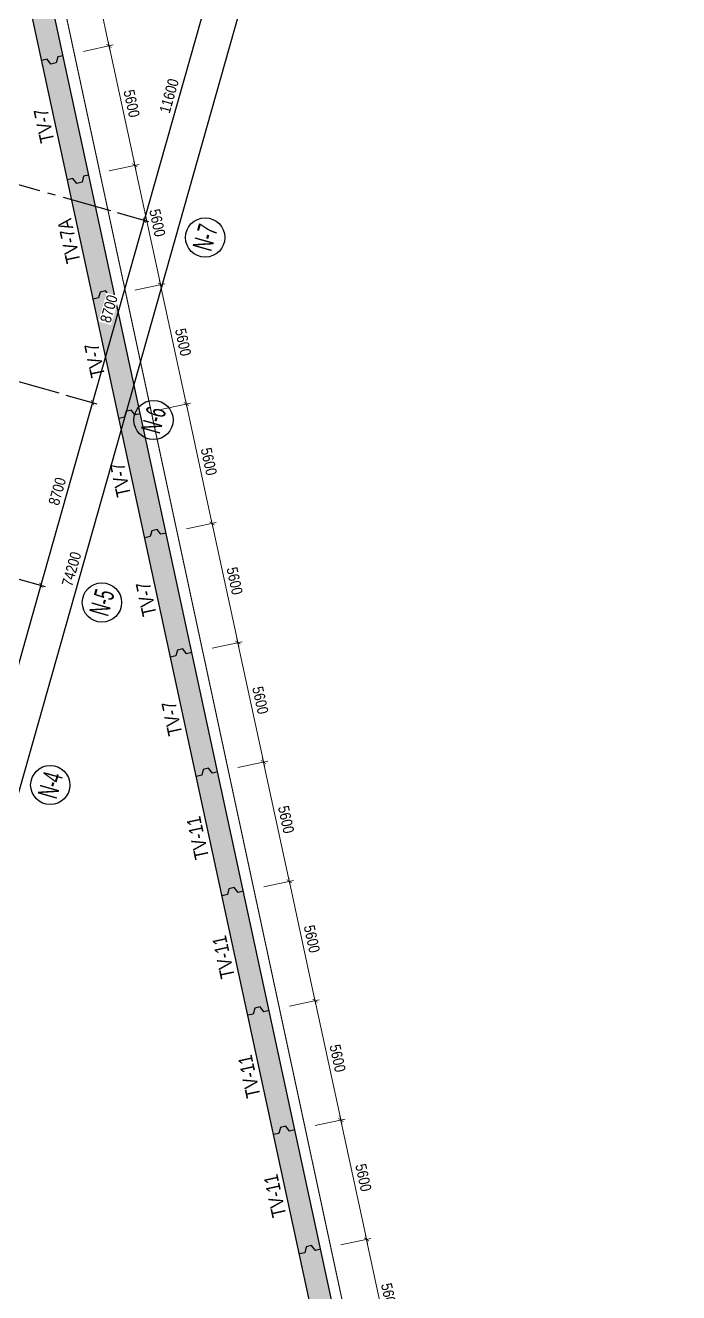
# Model space of a CAD drawing. Header units: millimetres. Extents: x 489377 to 1074388, y -818569 to -310551.
# Drawn here: x 602910 to 632844, y -726700 to -668570 of the extents above; entities that cross this region are included whole.
import ezdxf
from ezdxf.enums import TextEntityAlignment as Align

# ---------------------------------------------------------------- set-up
doc = ezdxf.new("R2010")
doc.units = ezdxf.units.MM
doc.header["$LTSCALE"] = 100
doc.header["$PDMODE"] = 32
doc.header["$PDSIZE"] = 2.5
for name, pattern in [('CENTER2', [1.125, 0.75, -0.125, 0.125, -0.125]), ('DASHDOT', [1, 0.5, -0.25, 0, -0.25]), ('DASHED', [4.5, 3, -1.5])]:
    doc.linetypes.add(name, pattern=pattern)
for name, color, linetype in [('A-GRID-SYM', 50, 'Continuous'), ('ccu11-Dim', 8, 'Continuous'), ('ccu11-Khuat', 9, 'DASHED'), ('ccu12-Hatch', 250, 'Continuous'), ('ccu12-Truc', 13, 'CENTER2'), ('KC-Betong', 6, 'Continuous'), ('Xref_ST_MBDV Cot vach 30.7.2022$0$Xref_ST_MBDV Cot vach 30.7.2022|Xref_ST_MBDV Cot vach 30.7.2022|Xref_ST_MBDV Cot vach 30.7.2022|Xref_ST_MBDV Cot vach 30.7.2022|A-CORE-OTLN', 2, 'Continuous'), ('Xref_ST_MBDV Cot vach 30.7.2022$0$Xref_ST_MBDV Cot vach 30.7.2022|Xref_ST_MBDV Cot vach 30.7.2022|Xref_ST_MBDV Cot vach 30.7.2022|Xref_ST_MBDV Cot vach 30.7.2022|ccu12-Thay', 7, 'Continuous')]:
    doc.layers.add(name, color=color, linetype=linetype)
doc.layers.add('ccu12-Tencaukien', color=9, linetype='Continuous', lineweight=15)
doc.styles.add('Arial', font='arial_0.ttf', dxfattribs={"width": 0.7})
doc.styles.add('Arial Narrow', font='ARIALN.TTF')
doc.styles.add('HBA-Text', font='GOTHIC.TTF')
doc.dimstyles.new('ccu12-200', dxfattribs={"dimscale": 200, "dimtxt": 2.5, "dimasz": 1, "dimexe": 1, "dimexo": 2, "dimgap": 1, "dimtad": 1, "dimdec": 0, "dimdsep": 46, "dimtxsty": 'Arial Narrow', "dimblk": 'ARCHTICK', "dimcen": -1, "dimdle": 1, "dimclrd": 256, "dimclre": 256, "dimclrt": 3, "dimadec": 0, "dimazin": 2, "dimtfac": 0.1, "dimtdec": 0, "dimtmove": 0, "dimatfit": 1, "dimldrblk": 'ARCHTICK', "dimfxl": 0, "dimtvp": 0.833333, "dimtolj": 1, "dimtzin": 12, "dimarcsym": 0})

# ---------------------------------------------------------------- blocks, each defined once
blk = doc.blocks.new('_ARCHTICK')
at = {"color": 0, "linetype": 'ByBlock', "const_width": 0.15}
blk.add_lwpolyline([(-0.5, -0.5), (0.5, 0.5)], dxfattribs=at)
blk = doc.blocks.new('*D253')
at = {"layer": 'ccu11-Dim', "lineweight": -2, "ltscale": 0.5, "transparency": 16777216}
for p, q in [((-9003, 81744), (-7634, 82039)), ((-6607, 76327), (-7872, 82192)), ((-7823, 76270), (-6454, 76565))]:
    blk.add_line(p, q, dxfattribs=at)
at = {"layer": 'Defpoints', "color": 0, "ltscale": 0.5, "transparency": 16777216}
for p in [(-7830, 81997), (-9394, 81660), (-8214, 76185)]:
    blk.add_point(p, dxfattribs=at)
at = {"layer": 'ccu11-Dim', "lineweight": -2, "ltscale": 0.5, "transparency": 16777216, "xscale": 200, "yscale": 200, "zscale": 200}
for p, rotation in [((-7830, 81997), 102.1642570587989), ((-6650, 76523), 282.1642570587989)]:
    blk.add_blockref('_ARCHTICK', p, dxfattribs=dict(at, rotation=rotation))
at = {"layer": 'ccu11-Dim', "color": 3, "ltscale": 0.5, "transparency": 16777216, "insert": (-6794, 79356), "char_height": 500, "attachment_point": 5, "rotation": 282.16426, "style": 'Arial Narrow', "bg_fill": 3, "box_fill_scale": 1.1, "bg_fill_color": 256, "bg_fill_true_color": 13158600, "bg_fill_transparency": 0}
blk.add_mtext('\\A1;5600', dxfattribs=at)
blk = doc.blocks.new('*D254')
at = {"layer": 'ccu11-Dim', "lineweight": -2, "ltscale": 0.5, "transparency": 16777216}
for p, q in [((-10183, 87218), (-8814, 87513)), ((-7787, 81801), (-9052, 87667)), ((-9003, 81744), (-7634, 82039))]:
    blk.add_line(p, q, dxfattribs=at)
at = {"layer": 'Defpoints', "color": 0, "ltscale": 0.5, "transparency": 16777216}
for p in [(-9010, 87471), (-10574, 87134), (-9394, 81660)]:
    blk.add_point(p, dxfattribs=at)
at = {"layer": 'ccu11-Dim', "lineweight": -2, "ltscale": 0.5, "transparency": 16777216, "xscale": 200, "yscale": 200, "zscale": 200}
for p, rotation in [((-9010, 87471), 102.1642570587989), ((-7830, 81997), 282.1642570587989)]:
    blk.add_blockref('_ARCHTICK', p, dxfattribs=dict(at, rotation=rotation))
at = {"layer": 'ccu11-Dim', "color": 3, "ltscale": 0.5, "transparency": 16777216, "insert": (-7974, 84830), "char_height": 500, "attachment_point": 5, "rotation": 282.16426, "style": 'Arial Narrow', "bg_fill": 3, "box_fill_scale": 1.1, "bg_fill_color": 256, "bg_fill_true_color": 13158600, "bg_fill_transparency": 0}
blk.add_mtext('\\A1;5600', dxfattribs=at)
blk = doc.blocks.new('*D255')
at = {"layer": 'ccu11-Dim', "lineweight": -2, "ltscale": 0.5, "transparency": 16777216}
for p, q in [((-8967, 87276), (-10232, 93141)), ((-11363, 92692), (-9994, 92987)), ((-10183, 87218), (-8814, 87513))]:
    blk.add_line(p, q, dxfattribs=at)
at = {"layer": 'Defpoints', "color": 0, "ltscale": 0.5, "transparency": 16777216}
for p in [(-11754, 92608), (-10190, 92945), (-10574, 87134)]:
    blk.add_point(p, dxfattribs=at)
at = {"layer": 'ccu11-Dim', "lineweight": -2, "ltscale": 0.5, "transparency": 16777216, "xscale": 200, "yscale": 200, "zscale": 200}
for p, rotation in [((-10190, 92945), 102.1642570587989), ((-9010, 87471), 282.1642570587989)]:
    blk.add_blockref('_ARCHTICK', p, dxfattribs=dict(at, rotation=rotation))
at = {"layer": 'ccu11-Dim', "color": 3, "ltscale": 0.5, "transparency": 16777216, "insert": (-9155, 90304), "char_height": 500, "attachment_point": 5, "rotation": 282.16426, "style": 'Arial Narrow', "bg_fill": 3, "box_fill_scale": 1.1, "bg_fill_color": 256, "bg_fill_true_color": 13158600, "bg_fill_transparency": 0}
blk.add_mtext('\\A1;5600', dxfattribs=at)
blk = doc.blocks.new('*D256')
at = {"layer": 'ccu11-Dim', "lineweight": -2, "ltscale": 0.5, "transparency": 16777216}
for p, q in [((-12543, 98167), (-11174, 98462)), ((-10147, 92750), (-11412, 98615)), ((-11363, 92692), (-9994, 92987))]:
    blk.add_line(p, q, dxfattribs=at)
at = {"layer": 'Defpoints', "color": 0, "ltscale": 0.5, "transparency": 16777216}
for p in [(-11370, 98420), (-12934, 98082), (-11754, 92608)]:
    blk.add_point(p, dxfattribs=at)
at = {"layer": 'ccu11-Dim', "lineweight": -2, "ltscale": 0.5, "transparency": 16777216, "xscale": 200, "yscale": 200, "zscale": 200}
for p, rotation in [((-11370, 98420), 102.1642570587989), ((-10190, 92945), 282.1642570587989)]:
    blk.add_blockref('_ARCHTICK', p, dxfattribs=dict(at, rotation=rotation))
at = {"layer": 'ccu11-Dim', "color": 3, "ltscale": 0.5, "transparency": 16777216, "insert": (-10335, 95778), "char_height": 500, "attachment_point": 5, "rotation": 282.16426, "style": 'Arial Narrow', "bg_fill": 3, "box_fill_scale": 1.1, "bg_fill_color": 256, "bg_fill_true_color": 13158600, "bg_fill_transparency": 0}
blk.add_mtext('\\A1;5600', dxfattribs=at)
blk = doc.blocks.new('*D257')
at = {"layer": 'ccu11-Dim', "lineweight": -2, "ltscale": 0.5, "transparency": 16777216}
for p, q in [((-11327, 98224), (-12592, 104089)), ((-13723, 103641), (-12354, 103936)), ((-12543, 98167), (-11174, 98462))]:
    blk.add_line(p, q, dxfattribs=at)
at = {"layer": 'Defpoints', "color": 0, "ltscale": 0.5, "transparency": 16777216}
for p in [(-14114, 103557), (-12550, 103894), (-12934, 98082)]:
    blk.add_point(p, dxfattribs=at)
at = {"layer": 'ccu11-Dim', "lineweight": -2, "ltscale": 0.5, "transparency": 16777216, "xscale": 200, "yscale": 200, "zscale": 200}
for p, rotation in [((-12550, 103894), 102.1642570587989), ((-11370, 98420), 282.1642570587989)]:
    blk.add_blockref('_ARCHTICK', p, dxfattribs=dict(at, rotation=rotation))
at = {"layer": 'ccu11-Dim', "color": 3, "ltscale": 0.5, "transparency": 16777216, "insert": (-11515, 101253), "char_height": 500, "attachment_point": 5, "rotation": 282.16426, "style": 'Arial Narrow', "bg_fill": 3, "box_fill_scale": 1.1, "bg_fill_color": 256, "bg_fill_true_color": 13158600, "bg_fill_transparency": 0}
blk.add_mtext('\\A1;5600', dxfattribs=at)
blk = doc.blocks.new('*D258')
at = {"layer": 'ccu11-Dim', "lineweight": -2, "ltscale": 0.5, "transparency": 16777216}
for p, q in [((-14903, 109115), (-13534, 109410)), ((-12507, 103698), (-13772, 109564)), ((-13723, 103641), (-12354, 103936))]:
    blk.add_line(p, q, dxfattribs=at)
at = {"layer": 'Defpoints', "color": 0, "ltscale": 0.5, "transparency": 16777216}
for p in [(-13730, 109368), (-15294, 109031), (-14114, 103557)]:
    blk.add_point(p, dxfattribs=at)
at = {"layer": 'ccu11-Dim', "lineweight": -2, "ltscale": 0.5, "transparency": 16777216, "xscale": 200, "yscale": 200, "zscale": 200}
for p, rotation in [((-13730, 109368), 102.1642570587989), ((-12550, 103894), 282.1642570587989)]:
    blk.add_blockref('_ARCHTICK', p, dxfattribs=dict(at, rotation=rotation))
at = {"layer": 'ccu11-Dim', "color": 3, "ltscale": 0.5, "transparency": 16777216, "insert": (-12695, 106727), "char_height": 500, "attachment_point": 5, "rotation": 282.16426, "style": 'Arial Narrow', "bg_fill": 3, "box_fill_scale": 1.1, "bg_fill_color": 256, "bg_fill_true_color": 13158600, "bg_fill_transparency": 0}
blk.add_mtext('\\A1;5600', dxfattribs=at)
blk = doc.blocks.new('*D259')
at = {"layer": 'ccu11-Dim', "lineweight": -2, "ltscale": 0.5, "transparency": 16777216}
for p, q in [((-16083, 114590), (-14714, 114885)), ((-13687, 109173), (-14952, 115038)), ((-14903, 109115), (-13534, 109410))]:
    blk.add_line(p, q, dxfattribs=at)
at = {"layer": 'Defpoints', "color": 0, "ltscale": 0.5, "transparency": 16777216}
for p in [(-14910, 114842), (-16474, 114505), (-15294, 109031)]:
    blk.add_point(p, dxfattribs=at)
at = {"layer": 'ccu11-Dim', "lineweight": -2, "ltscale": 0.5, "transparency": 16777216, "xscale": 200, "yscale": 200, "zscale": 200}
for p, rotation in [((-14910, 114842), 102.1642570587989), ((-13730, 109368), 282.1642570587989)]:
    blk.add_blockref('_ARCHTICK', p, dxfattribs=dict(at, rotation=rotation))
at = {"layer": 'ccu11-Dim', "color": 3, "ltscale": 0.5, "transparency": 16777216, "insert": (-13875, 112201), "char_height": 500, "attachment_point": 5, "rotation": 282.16426, "style": 'Arial Narrow', "bg_fill": 3, "box_fill_scale": 1.1, "bg_fill_color": 256, "bg_fill_true_color": 13158600, "bg_fill_transparency": 0}
blk.add_mtext('\\A1;5600', dxfattribs=at)
blk = doc.blocks.new('*D260')
at = {"layer": 'ccu11-Dim', "lineweight": -2, "ltscale": 0.5, "transparency": 16777216}
for p, q in [((-17263, 120064), (-15894, 120359)), ((-14867, 114647), (-16132, 120512)), ((-16083, 114590), (-14714, 114885))]:
    blk.add_line(p, q, dxfattribs=at)
at = {"layer": 'Defpoints', "color": 0, "ltscale": 0.5, "transparency": 16777216}
for p in [(-17654, 119980), (-16090, 120317), (-16474, 114505)]:
    blk.add_point(p, dxfattribs=at)
at = {"layer": 'ccu11-Dim', "lineweight": -2, "ltscale": 0.5, "transparency": 16777216, "xscale": 200, "yscale": 200, "zscale": 200}
for p, rotation in [((-16090, 120317), 102.1642570587989), ((-14910, 114842), 282.1642570587989)]:
    blk.add_blockref('_ARCHTICK', p, dxfattribs=dict(at, rotation=rotation))
at = {"layer": 'ccu11-Dim', "color": 3, "ltscale": 0.5, "transparency": 16777216, "insert": (-15055, 117675), "char_height": 500, "attachment_point": 5, "rotation": 282.16426, "style": 'Arial Narrow', "bg_fill": 3, "box_fill_scale": 1.1, "bg_fill_color": 256, "bg_fill_true_color": 13158600, "bg_fill_transparency": 0}
blk.add_mtext('\\A1;5600', dxfattribs=at)
blk = doc.blocks.new('*D261')
at = {"layer": 'ccu11-Dim', "lineweight": -2, "ltscale": 0.5, "transparency": 16777216}
for p, q in [((-18443, 125538), (-17074, 125833)), ((-16047, 120121), (-17312, 125986)), ((-17263, 120064), (-15894, 120359))]:
    blk.add_line(p, q, dxfattribs=at)
at = {"layer": 'Defpoints', "color": 0, "ltscale": 0.5, "transparency": 16777216}
for p in [(-17270, 125791), (-18834, 125454), (-17654, 119980)]:
    blk.add_point(p, dxfattribs=at)
at = {"layer": 'ccu11-Dim', "lineweight": -2, "ltscale": 0.5, "transparency": 16777216, "xscale": 200, "yscale": 200, "zscale": 200}
for p, rotation in [((-17270, 125791), 102.1642570587989), ((-16090, 120317), 282.1642570587989)]:
    blk.add_blockref('_ARCHTICK', p, dxfattribs=dict(at, rotation=rotation))
at = {"layer": 'ccu11-Dim', "color": 3, "ltscale": 0.5, "transparency": 16777216, "insert": (-16235, 123150), "char_height": 500, "attachment_point": 5, "rotation": 282.16426, "style": 'Arial Narrow', "bg_fill": 3, "box_fill_scale": 1.1, "bg_fill_color": 256, "bg_fill_true_color": 13158600, "bg_fill_transparency": 0}
blk.add_mtext('\\A1;5600', dxfattribs=at)
blk = doc.blocks.new('*D262')
at = {"layer": 'ccu11-Dim', "lineweight": -2, "ltscale": 0.5, "transparency": 16777216}
for p, q in [((-17227, 125595), (-18492, 131461)), ((-19623, 131012), (-18254, 131307)), ((-18443, 125538), (-17074, 125833))]:
    blk.add_line(p, q, dxfattribs=at)
at = {"layer": 'Defpoints', "color": 0, "ltscale": 0.5, "transparency": 16777216}
for p in [(-20014, 130928), (-18450, 131265), (-18834, 125454)]:
    blk.add_point(p, dxfattribs=at)
at = {"layer": 'ccu11-Dim', "lineweight": -2, "ltscale": 0.5, "transparency": 16777216, "xscale": 200, "yscale": 200, "zscale": 200}
for p, rotation in [((-18450, 131265), 102.1642570587989), ((-17270, 125791), 282.1642570587989)]:
    blk.add_blockref('_ARCHTICK', p, dxfattribs=dict(at, rotation=rotation))
at = {"layer": 'ccu11-Dim', "color": 3, "ltscale": 0.5, "transparency": 16777216, "insert": (-17415, 128624), "char_height": 500, "attachment_point": 5, "rotation": 282.16426, "style": 'Arial Narrow', "bg_fill": 3, "box_fill_scale": 1.1, "bg_fill_color": 256, "bg_fill_true_color": 13158600, "bg_fill_transparency": 0}
blk.add_mtext('\\A1;5600', dxfattribs=at)
blk = doc.blocks.new('*D263')
at = {"layer": 'ccu11-Dim', "lineweight": -2, "ltscale": 0.5, "transparency": 16777216}
for p, q in [((-20803, 136487), (-19434, 136782)), ((-18407, 131070), (-19672, 136935)), ((-19623, 131012), (-18254, 131307))]:
    blk.add_line(p, q, dxfattribs=at)
at = {"layer": 'Defpoints', "color": 0, "ltscale": 0.5, "transparency": 16777216}
for p in [(-19630, 136739), (-21194, 136402), (-20014, 130928)]:
    blk.add_point(p, dxfattribs=at)
at = {"layer": 'ccu11-Dim', "lineweight": -2, "ltscale": 0.5, "transparency": 16777216, "xscale": 200, "yscale": 200, "zscale": 200}
for p, rotation in [((-19630, 136739), 102.1642570587989), ((-18450, 131265), 282.1642570587989)]:
    blk.add_blockref('_ARCHTICK', p, dxfattribs=dict(at, rotation=rotation))
at = {"layer": 'ccu11-Dim', "color": 3, "ltscale": 0.5, "transparency": 16777216, "insert": (-18595, 134098), "char_height": 500, "attachment_point": 5, "rotation": 282.16426, "style": 'Arial Narrow', "bg_fill": 3, "box_fill_scale": 1.1, "bg_fill_color": 256, "bg_fill_true_color": 13158600, "bg_fill_transparency": 0}
blk.add_mtext('\\A1;5600', dxfattribs=at)
blk = doc.blocks.new('*D264')
at = {"layer": 'ccu11-Dim', "lineweight": -2, "ltscale": 0.5, "transparency": 16777216}
for p, q in [((-21983, 141961), (-20614, 142256)), ((-19587, 136544), (-20852, 142409)), ((-20803, 136487), (-19434, 136782))]:
    blk.add_line(p, q, dxfattribs=at)
at = {"layer": 'Defpoints', "color": 0, "ltscale": 0.5, "transparency": 16777216}
for p in [(-22374, 141877), (-20810, 142214), (-21194, 136402)]:
    blk.add_point(p, dxfattribs=at)
at = {"layer": 'ccu11-Dim', "lineweight": -2, "ltscale": 0.5, "transparency": 16777216, "xscale": 200, "yscale": 200, "zscale": 200}
for p, rotation in [((-20810, 142214), 102.1642570587989), ((-19630, 136739), 282.1642570587989)]:
    blk.add_blockref('_ARCHTICK', p, dxfattribs=dict(at, rotation=rotation))
at = {"layer": 'ccu11-Dim', "color": 3, "ltscale": 0.5, "transparency": 16777216, "insert": (-19775, 139573), "char_height": 500, "attachment_point": 5, "rotation": 282.16426, "style": 'Arial Narrow', "bg_fill": 3, "box_fill_scale": 1.1, "bg_fill_color": 256, "bg_fill_true_color": 13158600, "bg_fill_transparency": 0}
blk.add_mtext('\\A1;5600', dxfattribs=at)
blk = doc.blocks.new('GRID-SYM-flat-235')
at = {"layer": 'A-GRID-SYM', "ltscale": 0.5}
blk.add_circle((0, 0), 900, dxfattribs=at)
at = {"layer": 'A-GRID-SYM', "style": 'HBA-Text'}
blk.add_attdef('GRID', text='', height=900, rotation=74.22122, dxfattribs=at).set_placement((0, 0), align=Align.MIDDLE_CENTER)
blk = doc.blocks.new('GRID-SYM-flat-236')
at = {"layer": 'A-GRID-SYM', "ltscale": 0.5}
blk.add_circle((0, 0), 900, dxfattribs=at)
at = {"layer": 'A-GRID-SYM', "style": 'HBA-Text'}
blk.add_attdef('GRID', text='', height=900, rotation=74.22122, dxfattribs=at).set_placement((0, 0), align=Align.MIDDLE_CENTER)
blk = doc.blocks.new('GRID-SYM-flat-237')
at = {"layer": 'A-GRID-SYM', "ltscale": 0.5}
blk.add_circle((0, 0), 900, dxfattribs=at)
at = {"layer": 'A-GRID-SYM', "style": 'HBA-Text'}
blk.add_attdef('GRID', text='', height=900, rotation=74.22122, dxfattribs=at).set_placement((0, 0), align=Align.MIDDLE_CENTER)
blk = doc.blocks.new('GRID-SYM-flat-238')
at = {"layer": 'A-GRID-SYM', "ltscale": 0.5}
blk.add_circle((0, 0), 900, dxfattribs=at)
at = {"layer": 'A-GRID-SYM', "style": 'HBA-Text'}
blk.add_attdef('GRID', text='', height=900, rotation=74.22122, dxfattribs=at).set_placement((0, 0), align=Align.MIDDLE_CENTER)
blk = doc.blocks.new('*D105')
at = {"layer": 'ccu11-Dim', "lineweight": -2, "ltscale": 0.5, "transparency": 16777216}
for p, q in [((1115860, -716698), (1117287, -717102)), ((1114675, -725612), (1117149, -716855)), ((1113494, -725070), (1114922, -725474))]:
    blk.add_line(p, q, dxfattribs=at)
at = {"layer": 'Defpoints', "color": 0, "ltscale": 0.5, "transparency": 16777216}
for p in [(1115475, -716589, 0), (1117095, -717047), (1113109, -724962, 0)]:
    blk.add_point(p, dxfattribs=at)
at = {"layer": 'ccu11-Dim', "lineweight": -2, "ltscale": 0.5, "transparency": 16777216, "xscale": 200, "yscale": 200, "zscale": 200}
for p, rotation in [((1117095, -717047), 74.22121918342351), ((1114729, -725419), 254.2212191834235)]:
    blk.add_blockref('_ARCHTICK', p, dxfattribs=dict(at, rotation=rotation))
at = {"layer": 'ccu11-Dim', "color": 3, "ltscale": 0.5, "transparency": 16777216, "insert": (1115474, -721109), "char_height": 500, "attachment_point": 5, "rotation": 74.22122, "style": 'Arial Narrow', "bg_fill": 3, "box_fill_scale": 1.1, "bg_fill_color": 256, "bg_fill_true_color": 13158600, "bg_fill_transparency": 0}
blk.add_mtext('\\A1;8700', dxfattribs=at)
blk = doc.blocks.new('*D106')
at = {"layer": 'ccu11-Dim', "lineweight": -2, "ltscale": 0.5, "transparency": 16777216}
for p, q in [((1112309, -733984), (1114783, -725227)), ((1113494, -725070), (1114922, -725474)), ((1111128, -733443), (1112556, -733846))]:
    blk.add_line(p, q, dxfattribs=at)
at = {"layer": 'Defpoints', "color": 0, "ltscale": 0.5, "transparency": 16777216}
for p in [(1113109, -724962, 0), (1114729, -725419), (1110743, -733334, 0)]:
    blk.add_point(p, dxfattribs=at)
at = {"layer": 'ccu11-Dim', "lineweight": -2, "ltscale": 0.5, "transparency": 16777216, "xscale": 200, "yscale": 200, "zscale": 200}
for p, rotation in [((1114729, -725419), 74.22121918342351), ((1112363, -733792), 254.2212191834235)]:
    blk.add_blockref('_ARCHTICK', p, dxfattribs=dict(at, rotation=rotation))
at = {"layer": 'ccu11-Dim', "color": 3, "ltscale": 0.5, "transparency": 16777216, "insert": (1113108, -729482), "char_height": 500, "attachment_point": 5, "rotation": 74.22122, "style": 'Arial Narrow', "bg_fill": 3, "box_fill_scale": 1.1, "bg_fill_color": 256, "bg_fill_true_color": 13158600, "bg_fill_transparency": 0}
blk.add_mtext('\\A1;8700', dxfattribs=at)
blk = doc.blocks.new('*D107')
at = {"layer": 'ccu11-Dim', "lineweight": -2, "ltscale": 0.5, "transparency": 16777216}
for p, q in [((1109943, -742356), (1112418, -733599)), ((1111128, -733443), (1112556, -733846)), ((1108763, -741815), (1110190, -742218))]:
    blk.add_line(p, q, dxfattribs=at)
at = {"layer": 'Defpoints', "color": 0, "ltscale": 0.5, "transparency": 16777216}
for p in [(1110743, -733334, 0), (1112363, -733792), (1108378, -741706, 0)]:
    blk.add_point(p, dxfattribs=at)
at = {"layer": 'ccu11-Dim', "lineweight": -2, "ltscale": 0.5, "transparency": 16777216, "xscale": 200, "yscale": 200, "zscale": 200}
for p, rotation in [((1112363, -733792), 74.22121918342351), ((1109998, -742164), 254.2212191834235)]:
    blk.add_blockref('_ARCHTICK', p, dxfattribs=dict(at, rotation=rotation))
at = {"layer": 'ccu11-Dim', "color": 3, "ltscale": 0.5, "transparency": 16777216, "insert": (1110742, -737854), "char_height": 500, "attachment_point": 5, "rotation": 74.22122, "style": 'Arial Narrow', "bg_fill": 3, "box_fill_scale": 1.1, "bg_fill_color": 256, "bg_fill_true_color": 13158600, "bg_fill_transparency": 0}
blk.add_mtext('\\A1;8700', dxfattribs=at)
blk = doc.blocks.new('*D111')
at = {"layer": 'ccu11-Dim', "lineweight": -2, "ltscale": 0.5, "transparency": 16777216}
for p, q in [((1104059, -769062), (1124345, -697274)), ((1123136, -697140), (1124483, -697520)), ((1102959, -768544), (1104306, -768924))]:
    blk.add_line(p, q, dxfattribs=at)
at = {"layer": 'Defpoints', "color": 0, "ltscale": 0.5, "transparency": 16777216}
for p in [(1122751, -697031), (1124291, -697466), (1102574, -768435)]:
    blk.add_point(p, dxfattribs=at)
at = {"layer": 'ccu11-Dim', "lineweight": -2, "ltscale": 0.5, "transparency": 16777216, "xscale": 200, "yscale": 200, "zscale": 200}
for p, rotation in [((1124291, -697466), 74.22121918342351), ((1104114, -768870), 254.2212191834235)]:
    blk.add_blockref('_ARCHTICK', p, dxfattribs=dict(at, rotation=rotation))
at = {"layer": 'ccu11-Dim', "color": 3, "ltscale": 0.5, "transparency": 16777216, "insert": (1113764, -733044), "char_height": 500, "attachment_point": 5, "rotation": 74.22122, "style": 'Arial Narrow', "bg_fill": 3, "box_fill_scale": 1.1, "bg_fill_color": 256, "bg_fill_true_color": 13158600, "bg_fill_transparency": 0}
blk.add_mtext('\\A1;74200', dxfattribs=at)
blk = doc.blocks.new('*D118')
at = {"layer": 'ccu11-Dim', "lineweight": -2, "ltscale": 0.5, "transparency": 16777216}
for p, q in [((1117040, -717240), (1120304, -705692)), ((1119014, -705535), (1120442, -705939)), ((1115860, -716698), (1117287, -717102))]:
    blk.add_line(p, q, dxfattribs=at)
at = {"layer": 'Defpoints', "color": 0, "ltscale": 0.5, "transparency": 16777216}
for p in [(1118629, -705427, 0), (1120249, -705884), (1115475, -716589, 0)]:
    blk.add_point(p, dxfattribs=at)
at = {"layer": 'ccu11-Dim', "lineweight": -2, "ltscale": 0.5, "transparency": 16777216, "xscale": 200, "yscale": 200, "zscale": 200}
for p, rotation in [((1120249, -705884), 74.22122040989605), ((1117095, -717047), 254.2212204098961)]:
    blk.add_blockref('_ARCHTICK', p, dxfattribs=dict(at, rotation=rotation))
at = {"layer": 'ccu11-Dim', "color": 3, "ltscale": 0.5, "transparency": 16777216, "insert": (1118234, -711342), "char_height": 500, "attachment_point": 5, "rotation": 74.22122, "style": 'Arial Narrow', "bg_fill": 3, "box_fill_scale": 1.1, "bg_fill_color": 256, "bg_fill_true_color": 13158600, "bg_fill_transparency": 0}
blk.add_mtext('\\A1;11600', dxfattribs=at)
blk = doc.blocks.new('LUOI TRUC-NT1')
at = {"layer": 'ccu12-Truc', "ltscale": 30}
for p, q in [((22666, 49086.2), (-15792.3, 59953.4)), ((20300.2, 40714), (-18158, 51581.3))]:
    blk.add_line(p, q, dxfattribs=at)
at = {"layer": 'KC-Betong', "ltscale": 0.5}
ref = blk.add_blockref('GRID-SYM-flat-238', (26996.4, 47862.6), dxfattribs=at)
ref.add_attrib('GRID', 'N-7', dxfattribs={"layer": 'A-GRID-SYM', "height": 900, "rotation": 74.221219, "style": 'HBA-Text', "width": 0.6}).set_placement((26996.4, 47862.6), align=Align.MIDDLE_CENTER)
ref = blk.add_blockref('GRID-SYM-flat-237', (24630.7, 39490.4), dxfattribs=at)
ref.add_attrib('GRID', 'N-6', dxfattribs={"layer": 'A-GRID-SYM', "height": 900, "rotation": 74.221219, "style": 'HBA-Text', "width": 0.6}).set_placement((24630.7, 39490.4), align=Align.MIDDLE_CENTER)
ref = blk.add_blockref('GRID-SYM-flat-236', (22264.9, 31118.2), dxfattribs=at)
ref.add_attrib('GRID', 'N-5', dxfattribs={"layer": 'A-GRID-SYM', "height": 900, "rotation": 74.221219, "style": 'HBA-Text', "width": 0.6}).set_placement((22264.9, 31118.2), align=Align.MIDDLE_CENTER)
ref = blk.add_blockref('GRID-SYM-flat-235', (19899.2, 22746.1), dxfattribs=at)
ref.add_attrib('GRID', 'N-4', dxfattribs={"layer": 'A-GRID-SYM', "height": 900, "rotation": 74.221219, "style": 'HBA-Text', "width": 0.6}).set_placement((19899.2, 22746.1), align=Align.MIDDLE_CENTER)
at = {"layer": 'ccu11-Dim', "ltscale": 0.5}
dim = blk.add_linear_dim(base=(24205.7, 48651.1), p1=(20219.9, 40736.7, 0), p2=(22585.7, 49108.9, 0), angle=74.221219, dimstyle='ccu12-200', override={"dimfxl": 150, "dimtfill": 1}, dxfattribs=at)
dim.commit()
dim.dimension.update_dxf_attribs({"geometry": '*D105', "text_midpoint": (22584.7, 44588.9), "insert": (-1092889.1, 765698.3)})
dim = blk.add_linear_dim(base=(21839.9, 40279), p1=(17854.2, 32364.6, 0), p2=(20219.9, 40736.7, 0), angle=74.221219, dimstyle='ccu12-200', override={"dimfxl": 150, "dimtfill": 1}, dxfattribs=at)
dim.commit()
dim.dimension.update_dxf_attribs({"geometry": '*D106', "text_midpoint": (20218.9, 36216.7), "insert": (-1092889.1, 765698.3)})
dim = blk.add_linear_dim(base=(19474.2, 31906.8), p1=(15488.4, 23992.4, 0), p2=(17854.2, 32364.6, 0), angle=74.221219, dimstyle='ccu12-200', override={"dimfxl": 150, "dimtfill": 1}, dxfattribs=at)
dim.commit()
dim.dimension.update_dxf_attribs({"geometry": '*D107', "text_midpoint": (17853.2, 27844.5), "insert": (-1092889.1, 765698.3)})
dim = blk.add_linear_dim(base=(31401.4, 68232.3), p1=(9685, -2736.5), p2=(29861.7, 68667.4), angle=74.221219, dimstyle='ccu12-200', override={"dimfxl": 150, "dimtfill": 1}, dxfattribs=at)
dim.commit()
dim.dimension.update_dxf_attribs({"geometry": '*D111', "text_midpoint": (20874.9, 32654.2), "insert": (-1092889.1, 765698.3)})
dim = blk.add_aligned_dim(p1=(22585.7, 49108.9, 0), p2=(25740, 60271.8, 0), distance=-1683.4, dimstyle='ccu12-200', override={"dimfxl": 150, "dimtfill": 1}, dxfattribs=at)
dim.commit()
dim.dimension.update_dxf_attribs({"geometry": '*D118', "text_midpoint": (25344.7, 54356.4), "insert": (-1092889.1, 765698.3)})
blk = doc.blocks.new('220908_DWall Plan')
at = {"layer": 'ccu11-Dim', "ltscale": 0.5}
dim = blk.add_linear_dim(base=(-7829.6, 81996.8), p1=(-8213.6, 76185.4), p2=(-9393.6, 81659.6), angle=102.164257, dimstyle='ccu12-200', override={"dimzin": 0, "dimtmove": 1, "dimfxl": 150, "dimtfill": 1}, dxfattribs=at)
dim.commit()
dim.dimension.update_dxf_attribs({"geometry": '*D253', "text_midpoint": (-6794.5, 79355.6)})
dim = blk.add_linear_dim(base=(-9009.6, 87471.1), p1=(-9393.6, 81659.6), p2=(-10573.6, 87133.9), angle=102.164257, dimstyle='ccu12-200', override={"dimzin": 0, "dimtmove": 1, "dimfxl": 150, "dimtfill": 1}, dxfattribs=at)
dim.commit()
dim.dimension.update_dxf_attribs({"geometry": '*D254', "text_midpoint": (-7974.5, 84829.9)})
at = {"layer": 'Xref_ST_MBDV Cot vach 30.7.2022$0$Xref_ST_MBDV Cot vach 30.7.2022|Xref_ST_MBDV Cot vach 30.7.2022|Xref_ST_MBDV Cot vach 30.7.2022|Xref_ST_MBDV Cot vach 30.7.2022|ccu12-Thay', "ltscale": 10}
blk.add_lwpolyline([(-9931.3, 81543.8), (-10175.5, 81491.1), (-10350.5, 81709.3), (-10595, 81656.6), (-10664.6, 81385.7), (-10908.8, 81333)], dxfattribs=at)
at = {"layer": 'ccu11-Dim', "ltscale": 0.5}
dim = blk.add_linear_dim(base=(-10189.6, 92945.3), p1=(-10573.6, 87133.9), p2=(-11753.6, 92608.2), angle=102.164257, dimstyle='ccu12-200', override={"dimzin": 0, "dimtmove": 1, "dimfxl": 150, "dimtfill": 1}, dxfattribs=at)
dim.commit()
dim.dimension.update_dxf_attribs({"geometry": '*D255', "text_midpoint": (-9154.5, 90304.1)})
at = {"layer": 'Xref_ST_MBDV Cot vach 30.7.2022$0$Xref_ST_MBDV Cot vach 30.7.2022|Xref_ST_MBDV Cot vach 30.7.2022|Xref_ST_MBDV Cot vach 30.7.2022|Xref_ST_MBDV Cot vach 30.7.2022|ccu12-Thay', "ltscale": 10}
blk.add_lwpolyline([(-11111.3, 87018), (-11355.5, 86965.4), (-11530.5, 87183.6), (-11775.1, 87130.9), (-11844.6, 86859.9), (-12088.8, 86807.3)], dxfattribs=at)
at = {"layer": 'ccu11-Dim', "ltscale": 0.5}
dim = blk.add_linear_dim(base=(-11369.6, 98419.6), p1=(-11753.6, 92608.2), p2=(-12933.6, 98082.4), angle=102.164257, dimstyle='ccu12-200', override={"dimzin": 0, "dimtmove": 1, "dimfxl": 150, "dimtfill": 1}, dxfattribs=at)
dim.commit()
dim.dimension.update_dxf_attribs({"geometry": '*D256', "text_midpoint": (-10334.5, 95778.4)})
at = {"layer": 'Xref_ST_MBDV Cot vach 30.7.2022$0$Xref_ST_MBDV Cot vach 30.7.2022|Xref_ST_MBDV Cot vach 30.7.2022|Xref_ST_MBDV Cot vach 30.7.2022|Xref_ST_MBDV Cot vach 30.7.2022|ccu12-Thay', "ltscale": 10}
blk.add_lwpolyline([(-12291.3, 92492.3), (-12535.5, 92439.6), (-12710.5, 92657.8), (-12955.1, 92605.1), (-13024.6, 92334.2), (-13268.8, 92281.6)], dxfattribs=at)
at = {"layer": 'ccu11-Dim', "ltscale": 0.5}
dim = blk.add_linear_dim(base=(-12549.6, 103893.9), p1=(-12933.6, 98082.4), p2=(-14113.7, 103556.7), angle=102.164257, dimstyle='ccu12-200', override={"dimzin": 0, "dimtmove": 1, "dimfxl": 150, "dimtfill": 1}, dxfattribs=at)
dim.commit()
dim.dimension.update_dxf_attribs({"geometry": '*D257', "text_midpoint": (-11514.5, 101252.7)})
at = {"layer": 'Xref_ST_MBDV Cot vach 30.7.2022$0$Xref_ST_MBDV Cot vach 30.7.2022|Xref_ST_MBDV Cot vach 30.7.2022|Xref_ST_MBDV Cot vach 30.7.2022|Xref_ST_MBDV Cot vach 30.7.2022|ccu12-Thay', "ltscale": 10}
blk.add_lwpolyline([(-13471.3, 97966.5), (-13715.5, 97913.9), (-13890.5, 98132.1), (-14135.1, 98079.4), (-14204.6, 97808.5), (-14448.8, 97755.8)], dxfattribs=at)
at = {"layer": 'ccu11-Dim', "ltscale": 0.5}
dim = blk.add_linear_dim(base=(-13729.6, 109368.1), p1=(-14113.7, 103556.7), p2=(-15293.7, 109031), angle=102.164257, dimstyle='ccu12-200', override={"dimzin": 0, "dimtmove": 1, "dimfxl": 150, "dimtfill": 1}, dxfattribs=at)
dim.commit()
dim.dimension.update_dxf_attribs({"geometry": '*D258', "text_midpoint": (-12694.5, 106726.9)})
at = {"layer": 'Xref_ST_MBDV Cot vach 30.7.2022$0$Xref_ST_MBDV Cot vach 30.7.2022|Xref_ST_MBDV Cot vach 30.7.2022|Xref_ST_MBDV Cot vach 30.7.2022|Xref_ST_MBDV Cot vach 30.7.2022|ccu12-Thay', "ltscale": 10}
blk.add_lwpolyline([(-14651.3, 103440.8), (-14895.5, 103388.2), (-15070.5, 103606.4), (-15315.1, 103553.7), (-15384.6, 103282.7), (-15628.8, 103230.1)], dxfattribs=at)
at = {"layer": 'ccu11-Dim', "ltscale": 0.5}
dim = blk.add_linear_dim(base=(-14909.6, 114842.4), p1=(-15293.7, 109031), p2=(-16473.7, 114505.2), angle=102.164257, dimstyle='ccu12-200', override={"dimzin": 0, "dimtmove": 1, "dimfxl": 150, "dimtfill": 1}, dxfattribs=at)
dim.commit()
dim.dimension.update_dxf_attribs({"geometry": '*D259', "text_midpoint": (-13874.5, 112201.2)})
at = {"layer": 'Xref_ST_MBDV Cot vach 30.7.2022$0$Xref_ST_MBDV Cot vach 30.7.2022|Xref_ST_MBDV Cot vach 30.7.2022|Xref_ST_MBDV Cot vach 30.7.2022|Xref_ST_MBDV Cot vach 30.7.2022|ccu12-Thay', "ltscale": 10}
blk.add_lwpolyline([(-15831.3, 108915.1), (-16075.5, 108862.4), (-16250.5, 109080.6), (-16495.1, 109027.9), (-16564.6, 108757), (-16808.9, 108704.4)], dxfattribs=at)
at = {"layer": 'ccu11-Dim', "ltscale": 0.5}
dim = blk.add_linear_dim(base=(-16089.6, 120316.7), p1=(-16473.7, 114505.2), p2=(-17653.7, 119979.5), angle=102.164257, dimstyle='ccu12-200', override={"dimzin": 0, "dimtmove": 1, "dimfxl": 150, "dimtfill": 1}, dxfattribs=at)
dim.commit()
dim.dimension.update_dxf_attribs({"geometry": '*D260', "text_midpoint": (-15054.5, 117675.5)})
at = {"layer": 'Xref_ST_MBDV Cot vach 30.7.2022$0$Xref_ST_MBDV Cot vach 30.7.2022|Xref_ST_MBDV Cot vach 30.7.2022|Xref_ST_MBDV Cot vach 30.7.2022|Xref_ST_MBDV Cot vach 30.7.2022|ccu12-Thay', "ltscale": 10}
blk.add_lwpolyline([(-17011.3, 114389.3), (-17255.5, 114336.7), (-17430.5, 114554.9), (-17675.1, 114502.2), (-17744.6, 114231.3), (-17988.9, 114178.6)], dxfattribs=at)
at = {"layer": 'ccu11-Dim', "ltscale": 0.5}
dim = blk.add_linear_dim(base=(-17269.6, 125790.9), p1=(-17653.7, 119979.5), p2=(-18833.7, 125453.8), angle=102.164257, dimstyle='ccu12-200', override={"dimzin": 0, "dimtmove": 1, "dimfxl": 150, "dimtfill": 1}, dxfattribs=at)
dim.commit()
dim.dimension.update_dxf_attribs({"geometry": '*D261', "text_midpoint": (-16234.5, 123149.7)})
at = {"layer": 'Xref_ST_MBDV Cot vach 30.7.2022$0$Xref_ST_MBDV Cot vach 30.7.2022|Xref_ST_MBDV Cot vach 30.7.2022|Xref_ST_MBDV Cot vach 30.7.2022|Xref_ST_MBDV Cot vach 30.7.2022|ccu12-Thay', "ltscale": 10}
blk.add_lwpolyline([(-18191.3, 119863.6), (-18435.5, 119811), (-18610.5, 120029.2), (-18855.1, 119976.5), (-18924.6, 119705.5), (-19168.9, 119652.9)], dxfattribs=at)
at = {"layer": 'ccu11-Dim', "ltscale": 0.5}
dim = blk.add_linear_dim(base=(-18449.6, 131265.2), p1=(-18833.7, 125453.8), p2=(-20013.7, 130928), angle=102.164257, dimstyle='ccu12-200', override={"dimzin": 0, "dimtmove": 1, "dimfxl": 150, "dimtfill": 1}, dxfattribs=at)
dim.commit()
dim.dimension.update_dxf_attribs({"geometry": '*D262', "text_midpoint": (-17414.5, 128624)})
at = {"layer": 'Xref_ST_MBDV Cot vach 30.7.2022$0$Xref_ST_MBDV Cot vach 30.7.2022|Xref_ST_MBDV Cot vach 30.7.2022|Xref_ST_MBDV Cot vach 30.7.2022|Xref_ST_MBDV Cot vach 30.7.2022|ccu12-Thay', "ltscale": 10}
blk.add_lwpolyline([(-19371.3, 125337.9), (-19615.5, 125285.2), (-19790.5, 125503.4), (-20035.1, 125450.7), (-20104.6, 125179.8), (-20348.9, 125127.2)], dxfattribs=at)
at = {"layer": 'ccu11-Dim', "ltscale": 0.5}
dim = blk.add_linear_dim(base=(-19629.6, 136739.5), p1=(-20013.7, 130928), p2=(-21193.7, 136402.3), angle=102.164257, dimstyle='ccu12-200', override={"dimzin": 0, "dimtmove": 1, "dimfxl": 150, "dimtfill": 1}, dxfattribs=at)
dim.commit()
dim.dimension.update_dxf_attribs({"geometry": '*D263', "text_midpoint": (-18594.5, 134098.3)})
at = {"layer": 'Xref_ST_MBDV Cot vach 30.7.2022$0$Xref_ST_MBDV Cot vach 30.7.2022|Xref_ST_MBDV Cot vach 30.7.2022|Xref_ST_MBDV Cot vach 30.7.2022|Xref_ST_MBDV Cot vach 30.7.2022|ccu12-Thay', "ltscale": 10}
blk.add_lwpolyline([(-20551.3, 130812.1), (-20795.5, 130759.5), (-20865.1, 130488.6), (-21109.7, 130435.9), (-21284.6, 130654.1), (-21528.9, 130601.4)], dxfattribs=at)
at = {"layer": 'ccu11-Dim', "ltscale": 0.5}
dim = blk.add_linear_dim(base=(-20809.6, 142213.7), p1=(-21193.7, 136402.3), p2=(-22373.7, 141876.6), angle=102.164257, dimstyle='ccu12-200', override={"dimzin": 0, "dimtmove": 1, "dimfxl": 150, "dimtfill": 1}, dxfattribs=at)
dim.commit()
dim.dimension.update_dxf_attribs({"geometry": '*D264', "text_midpoint": (-19774.5, 139572.5)})
at = {"layer": 'ccu12-Hatch', "ltscale": 0.5}
h = blk.add_hatch(dxfattribs=at)
h.set_pattern_fill('VATLIEU04', color=256, scale=50, pattern_type=2)
h.set_pattern_definition([(50, (-626373.33, 223416.3), (358.63009, -31.37607), [37.5, -412.5]), (355, (-626373.33, 223416.3), (-69.37567, 376.09607), [30, -330]), (100.4514, (-626343.45, 223413.7), (289.25469, 344.71977), [31.8701, -350.57106]), (46.1842, (-626373.33, 223516.3), (533.62052, -82.7595), [56.25, -618.75]), (96.6356, (-626328.87, 223509.4), (467.33135, 487.05894), [47.80514, -525.8565]), (351.1842, (-626373.33, 223516.3), (467.33097, 487.0593), [45, -495]), (21, (-626323.33, 223491.3), (298.45353, -201.30945), [37.5, -412.5]), (326, (-626323.33, 223491.3), (121.65767, 362.57502), [30, -330]), (71.4514, (-626298.46, 223474.54), (420.11131, 161.26525), [31.8701, -350.57106]), (37.5, (-626373.33, 223416.31), (6.079928, 166.446927), [0, -326, 0, -335, 0, -331.25]), (7.5, (-626373.33, 223416.31), (131.53477, 197.205856), [0, -191, 0, -318.5, 0, -126.25]), (327.5, (-626484.83, 223416.31), (266.911218, -11.277436), [0, -125, 0, -390, 0, -517.5]), (317.5, (-626534.83, 223416.31), (291.593085, 50.05249), [0, -162.5, 0, -259, 0, -367.5]), (45, (-626373.33, 223416.31), (-150.26019, 150.26019), []), (45, (-626373.33, 223477.56), (-150.26019, 150.26019), [])])
h.paths.add_polyline_path([(-122510.4, 58795.4), (-122033.7, 56036.3), (-122025.8, 55995.6), (-121435.2, 53258.6), (-121425.6, 53218.3), (-120722.3, 50508.1), (-120711, 50468.2), (-119896.1, 47789.5), (-119883.2, 47750.1), (-118958, 45107.4), (-118943.5, 45068.6), (-117909.8, 42466.4), (-117893.7, 42428.3), (-116753.1, 39871.1), (-116735.4, 39833.7), (-115489.9, 37325.9), (-115470.4, 37288.7), (-113949.2, 34524), (-113926.1, 34484.2), (-112465, 32095.7), (-112442.4, 32060.3), (-110882.3, 29735.2), (-110858.5, 29701.3), (-109203.6, 27442.8), (-109178.4, 27409.9), (-107431.4, 25221.8), (-107404.9, 25189.9), (-105568.8, 23076), (-105541, 23045.3), (-103618.9, 21009.2), (-103589.9, 20979.7), (-101585.2, 19024.9), (-101555, 18996.6), (-99471.1, 17126.5), (-99439.7, 17099.4), (-97280.2, 15317.2), (-97247.7, 15291.5), (-95016.3, 13600.1), (-94982.8, 13575.8), (-92683.3, 11978.3), (-92648.8, 11955.3), (-90285.1, 10454.4), (-90249.7, 10432.9), (-87825.9, 9031.1), (-87789.6, 9011.1), (-85309.8, 7710.8), (-85272.8, 7692.3), (-82741.3, 6495.8), (-82703.5, 6478.9), (-80124.7, 5388.2), (-80086.2, 5372.8), (-77464.5, 4389.8), (-77425.4, 4376.1), (-74765.2, 3502.4), (-74725.6, 3490.3), (-72031.5, 2727.6), (-71991.4, 2717.1), (-69268, 2066.5), (-69227.6, 2057.8), (-66479.6, 1520.5), (-66438.8, 1513.4), (-63670.9, 1090.4), (-63637.2, 1085.8), (-60856.6, 757.2), (-60844.4, 755.8), (-41353.3, -1307), (0, 0), (5993.1, 7667.3), (-23501.3, 144497.8), (-27624.7, 160190.9), (-41845.5, 164209.2), (-48082.3, 159482.1), (-71537, 141587.6), (-77499.2, 137277.8), (-78971.4, 133992.6), (-83075.5, 131026), (-86656.7, 130658.3), (-88925.9, 129018), (-91195.2, 127377.7), (-93464.4, 125737.4), (-93470.8, 125732.8), (-95729.2, 124077.6), (-95757.8, 124056), (-97965.7, 122333.9), (-98004.3, 122302.4), (-100138.8, 120490.2), (-100176.1, 120457.1), (-102233.4, 118557.8), (-102269.3, 118523.2), (-104245.9, 116540.1), (-104280.4, 116504.1), (-106173, 114440.6), (-106205.9, 114403.1), (-108011.2, 112262.8), (-108042.5, 112224.1), (-109757.4, 110010.7), (-109787.1, 109970.7), (-111408.7, 107688), (-111436.7, 107646.8), (-112962, 105298.7), (-112988.3, 105256.4), (-114414.8, 102847), (-114439.3, 102803.6), (-115764.6, 100337.1), (-115787.3, 100292.7), (-117009, 97773.3), (-117029.8, 97728.1), (-118145.9, 95160.1), (-118164.8, 95114), (-119173.3, 92501.9), (-119190.2, 92455.1), (-120089.4, 89803.4), (-120104.4, 89755.9), (-120892.7, 87069.1), (-120905.8, 87021), (-121581.8, 84303.9), (-121592.9, 84255.3), (-122155.5, 81512.4), (-122164.5, 81463.4), (-122612.8, 78699.5), (-122619.8, 78650.1), (-122952.9, 75870), (-122957.9, 75820.4), (-123175.3, 73028.9), (-123178.2, 72978.7), (-123278.4, 70180.4), (-123279.1, 70131.9), (-123266, 67331.9), (-123264.7, 67281.1), (-123132.9, 64484.2), (-123130.1, 64443.1), (-122883.3, 61654), (-122878.8, 61612.8), (-122516.6, 58836.3)])
h.paths.add_polyline_path([(-24474.2, 144265.3), (-28446.7, 159384), (-41638.3, 163111.5), (-47477, 158686.1), (-70940.7, 140784.7), (-76696.2, 136624.4), (-78168.4, 133339.2), (-82706.9, 130058.6), (-86288, 129690.9), (-88340.1, 128207.6), (-88223, 128045.5), (-90492.2, 126405.2), (-92761.4, 124764.9), (-95019.8, 123109.7), (-97227.7, 121387.7), (-99362.1, 119575.4), (-101419.4, 117676.1), (-103396, 115692.9), (-105288.6, 113629.4), (-107093.9, 111489.1), (-108808.8, 109275.7), (-110430.4, 106993.1), (-111955.7, 104645), (-113382.2, 102235.7), (-114707.5, 99769.1), (-115929.2, 97249.7), (-117045.3, 94681.8), (-118053.8, 92069.7), (-118953, 89418), (-119741.3, 86731.3), (-120417.3, 84014.1), (-120980, 81271.2), (-121428.3, 78507.4), (-121761.5, 75727.3), (-121978.9, 72935.7), (-122079.1, 70137.5), (-122066, 67337.5), (-121934.3, 64540.6), (-122134, 64531.2), (-121887.2, 61742.1), (-121525, 58965.6), (-121048.3, 56206.5), (-120457.7, 53469.5), (-119754.3, 50759.3), (-118939.4, 48080.5), (-118014.2, 45437.8), (-116980.4, 42835.6), (-115839.8, 40278.5), (-114594.3, 37770.7), (-113073.1, 35006), (-111612, 32617.5), (-110051.9, 30292.4), (-108396.9, 28033.8), (-106649.9, 25845.7), (-104813.8, 23731.8), (-102891.7, 21695.7), (-100887.1, 19740.8), (-98803.2, 17870.7), (-96643.7, 16088.4), (-94412.2, 14397.1), (-92112.7, 12799.5), (-89749, 11298.5), (-87325.2, 9896.7), (-84845.4, 8596.4), (-82314, 7399.9), (-79735.1, 6309.2), (-77113.4, 5326.2), (-74453.2, 4452.5), (-71759.1, 3689.8), (-69035.7, 3039.2), (-66287.7, 2501.9), (-63519.8, 2078.9), (-60739.2, 1750.2), (-41316.3, -305.3), (-499.5, 984.7), (4916.9, 7914.3)], flags=16)
at = {"layer": 'Xref_ST_MBDV Cot vach 30.7.2022$0$Xref_ST_MBDV Cot vach 30.7.2022|Xref_ST_MBDV Cot vach 30.7.2022|Xref_ST_MBDV Cot vach 30.7.2022|Xref_ST_MBDV Cot vach 30.7.2022|A-CORE-OTLN', "color": 6}
for points in [[(5993.1, 7667.3), (-23501.3, 144497.8), (-27624.7, 160190.9), (-41845.5, 164209.2), (-48082.3, 159482.1), (-71537, 141587.6)], [(4916.9, 7914.3), (-24474.2, 144265.3), (-28446.7, 159384), (-41638.3, 163111.5), (-47477, 158686.1), (-70940.7, 140784.7)]]:
    blk.add_lwpolyline(points, dxfattribs=at)
at = {"layer": 'Xref_ST_MBDV Cot vach 30.7.2022$0$Xref_ST_MBDV Cot vach 30.7.2022|Xref_ST_MBDV Cot vach 30.7.2022|Xref_ST_MBDV Cot vach 30.7.2022|Xref_ST_MBDV Cot vach 30.7.2022|ccu12-Thay', "ltscale": 10}
blk.add_lwpolyline([(-21731.3, 136286.4), (-21975.5, 136233.8), (-22045.1, 135962.9), (-22289.7, 135910.1), (-22464.7, 136128.3), (-22708.9, 136075.7)], dxfattribs=at)
at = {"layer": 'ccu11-Dim'}
blk.add_blockref('LUOI TRUC-NT1', (-42220.5, 80091.1), dxfattribs=at)
at = {"layer": 'ccu11-Khuat', "color": 1, "linetype": 'DASHDOT', "ltscale": 18, "const_width": 50}
blk.add_lwpolyline([(-22987.3, 144613.5), (-28513.5, 165720.5), (-36919.6, 168632.9), (-48422.9, 159930), (-71888.3, 142059.8), (-95520.4, 125009, 0.6850113), (-62310.1, 364.4), (-41523.2, -1853.9), (126.4, -574.1), (6443.7, 7493.4), (-22987.3, 144613.5)], format="xyb", close=True, dxfattribs=at)
at = {"layer": 'ccu12-Tencaukien', "color": 2, "style": 'Arial', "width": 0.8}
for s, p in [('TV-7', (-22292.4, 133147.6)), ('TV-7A', (-21151.5, 127854.7)), ('TV-7', (-19971.5, 122380.4)), ('TV-7', (-18791.5, 116906.2)), ('TV-7', (-17611.5, 111431.9)), ('TV-7', (-16431.5, 105957.6)), ('TV-11', (-15251.5, 100483.4)), ('TV-11', (-14071.5, 95009.1)), ('TV-11', (-12891.5, 89534.8)), ('TV-11', (-11711.5, 84060.6))]:
    blk.add_text(s, height=650, rotation=102.164257, dxfattribs=at).set_placement(p, align=Align.CENTER)

msp = doc.modelspace()

# ---------------------------------------------------------------- block references
at = {"layer": 'ccu12-Tencaukien'}
msp.add_blockref('220908_DWall Plan', (626373, -806253), dxfattribs=at)

doc.saveas('drawing.dxf')
